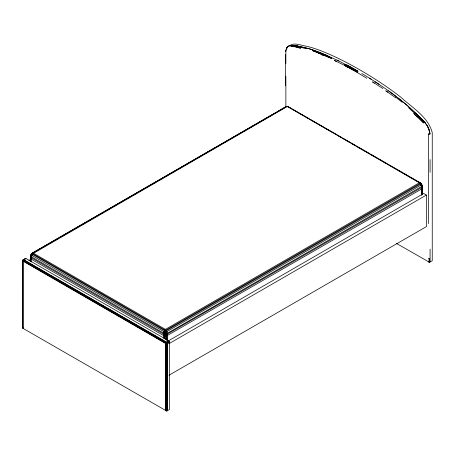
<?xml version="1.0" encoding="UTF-8"?>
<svg xmlns="http://www.w3.org/2000/svg" width="455" height="455" viewBox="0 0 455 455"><rect width="100%" height="100%" fill="white"/><g stroke="black" fill="none" stroke-linecap="round" stroke-linejoin="round"><path stroke-width="0.68" d="M428.564 223.542L428.564 133.929A1.075 0.614 -0.4 0 0 430.077 133.918L428.587 128.464L427.222 125.864M430.077 249.09L430.077 261.949L429.145 262.12L396.578 243.482M327.418 55.595L310.429 49.123A153.437 88.588 60 0 0 304.85 47.582L297.53 45.995L297.081 46.598L297.018 47.411L300.653 48.167L293.93 46.626L294.26 45.619L300.448 46.791L299.362 46.382M22.801 260.908L23.211 259.788L23.825 259.742L166.513 342.126L167.275 343.536L165.756 343.536L23.063 261.153L22.921 260.266L165.836 343.047C167.304 344.293 170.824 342.325 168.686 340.875L25.992 258.491L22.977 260.027L166.979 343.167L167.275 343.536L167.275 410.763L166.513 410.945L23.063 328.379L22.955 327.577M429.497 262.12L429.611 258.321L429.031 258.321L429.145 262.12M163.373 338.264C163.419 335.335 163.021 331.581 165.41 329.386L419.356 182.774C421.649 182.557 423.622 187.449 421.637 188.973L166.513 335.983L163.373 335.454L31.304 259.202L30.496 258.48L30.712 255.829L30.4 256.671L30.548 261.363M30.292 261.449L30.303 257.655L30.775 256.916M287.173 106.709L287.247 106.237L288.22 106.521L288.737 107.124L287.981 106.442L287.241 106.442L419.356 182.774C423.099 185.105 421.956 190.548 422.155 194.171M22.75 260.715L22.909 260.141L167.275 343.536L166.001 343.377L22.921 260.766L22.898 260.34L22.869 328.226M31.304 262.017L31.406 257.638L32.641 252.974L286.587 106.356L287.247 106.487M288.22 106.521L287.293 106.527L32.715 253.742L164.778 329.989L166.115 330.034L420.062 183.416L419.356 182.774L420.107 182.842L421.387 186.613L421.637 195.303M420.812 183.246L420.721 183.911L165.887 330.904L164.721 330.779L31.89 253.975L32.311 253.077L286.86 106.282M293.93 46.626L290.973 46.461L291.007 45.904L291.257 45.454L294.26 45.619M23.04 260.078L23.478 259.651M22.869 260.999L23.586 259.657M297.53 45.995C293.191 44.727 286.195 44.584 285.871 50.659A1.075 0.626 0.8 0 0 285.865 51.546A1.075 0.626 1 0 1 285.569 51.199L285.569 51.006A1.075 0.626 0.5 0 1 285.871 50.659L285.871 63.49M30.4 256.671C30.633 255.272 31.446 252.474 33.346 253.139L165.41 329.386C168.492 332.093 167.503 336.95 167.685 340.516M344.367 65.247L357.255 72.322L344.367 65.247L334.345 60.447L336.245 61.374M300.169 47.24L306.323 48.696M166.945 340.113L166.854 333.197L165.41 329.386L164.625 338.736M312.574 50.579L331.564 58.587L331.814 58.092L319.018 52.615L312.574 50.579L331.667 58.331M318.784 53.116L319.018 52.615M286.622 106.737L286.815 106.316L287.281 106.402M286.144 50.078L286.969 48.338M30.388 261.614L30.457 256.233L31.418 253.89L47.104 244.767M286.411 48.56L287.372 46.945L288.726 45.915M395.998 97.376L402.305 102.386M429.543 131.199C427.774 124.909 422.979 120.2 418.418 115.792L417.417 116.918L413.777 113.477L423.514 122.981L424.305 122.264L415.114 112.988L416.587 114.057M166.513 340.203L166.513 335.983L165.41 329.386L164.215 333.111L164.175 338.617M420.557 119.733L421.302 118.965M408.556 107.721L414.71 113.369M277.692 111.64L286.258 106.459L287.293 106.527M287.361 106.373L287.736 106.771M286.695 47.769L287.372 46.945M289.317 45.944C294.146 41.832 300.971 45.619 306.488 46.2C312.966 47.741 319.245 50.016 325.393 52.558C338.065 57.831 350.231 64.257 362.083 71.168C375.46 78.988 388.416 87.548 400.656 97.063C412.122 107.687 428.149 116.673 432.25 132.667L432.25 260.698L430.077 261.949A1.075 0.62 0 0 1 428.564 261.949M32.555 253.281L30.701 255.5L31.526 256.859L163.595 333.105L167.44 333.225L421.387 186.613L422.001 185.299L421.41 183.945M33.346 253.139C30.525 254.772 30.707 258.736 30.701 261.557M48.338 244.056L58.172 238.38M59.406 237.669L103.063 212.462M104.292 211.751L114.131 206.069M115.36 205.364L159.017 180.157M160.245 179.446L220.504 144.656M221.733 143.945L276.458 112.351M25.759 258.4L23.069 259.924M25.27 258.747L23.103 259.998L23.438 259.805L166.519 342.41L167.275 343.536M25.992 258.491L23.586 259.924L23.063 261.153L23.063 328.379M28.756 260.579L30.599 259.515M168.105 341.034L423.673 193.483L426.403 195.058L426.403 226.618L168.993 375.233M168.686 340.875L166.28 342.308L165.756 343.536L165.756 410.763M168.919 341.057L166.519 342.41L166.001 343.377L166.03 410.876M169.027 341.176L166.86 342.427L166.183 343.69L166.183 410.916M169.22 341.466L166.911 342.825L166.513 343.718L166.513 410.945M169.362 341.796L166.803 343.565L166.843 410.916M169.408 341.961L167.002 343.65L167.002 410.876M168.993 343.673L426.403 195.058M167.275 410.763L169.442 409.511L169.442 342.285M287.793 46.592L290.21 45.352M285.683 107.027L286.457 106.39L287.241 106.442M33.278 253.162L31.293 254.828L30.542 257.115L30.872 257.53L164.079 334.436L166.331 334.675L421.99 187.323C422.78 185.794 421.398 183.82 420.284 182.768L287.651 106.311M30.98 254.749L32.004 253.298L33.192 253.168M33.033 253.111L31.23 254.186L31.901 255.403L163.965 331.649L166.081 332.042L421.284 184.884L421.518 184.269L420.636 183.029L419.356 182.774C423.798 184.724 421.893 190.998 422.314 194.626M290.358 45.409L297.542 46.052L310.429 49.151A186.152 107.477 60 0 1 317.954 51.722L323.624 53.98M429.497 134.094L429.321 134.1A1.075 0.597 0.2 0 1 428.57 133.924M286.815 106.316L287.606 106.339M291.109 45.659L297.195 46.353M291.007 45.904L297.081 46.598M290.961 46.177L297.007 46.865M419.356 182.774L420.886 183.473M421.176 184.389L421.575 184.525L421.83 185.623M321.088 54.572L322.97 55.345M419.988 182.648L421.165 183.638M325.524 54.782L340.767 61.937L357.977 71.298L347.046 64.968M336.95 60.032L338.856 60.976M345.777 66.248L347.683 67.277M348.416 65.947L350.327 66.993M352.244 68.045L354.155 69.12M289.966 107.835L291.809 108.899M293.037 109.604L294.266 110.315M295.494 111.026L297.337 112.089M298.565 112.8L302.865 115.28M304.094 115.991L308.393 118.471M309.622 119.182L324.978 128.048M326.207 128.759L330.506 131.239M331.735 131.95L332.963 132.655M334.806 133.719L336.035 134.43M337.263 135.141L339.106 136.204M340.334 136.915L341.563 137.62M342.791 138.331L344.634 139.395M345.863 140.106L350.162 142.586M351.391 143.297L355.691 145.776M356.919 146.487L369.204 153.58M370.433 154.29L377.804 158.545M379.032 159.256L386.403 163.51M387.632 164.221L388.86 164.932M390.089 165.637L391.931 166.701M393.16 167.412L394.388 168.123M395.617 168.828L397.46 169.897M398.688 170.602L402.988 173.088M404.216 173.793L417.116 181.244M418.344 181.954L420.187 183.018M428.57 258.571L429.793 259.282M361.799 73.528C377.093 82.594 391.886 92.587 405.519 104.024A153.437 88.588 60 0 1 411.098 108.927L422.035 119.42L425.59 123.487M357.226 72.476L366.747 78.283M369.443 78.163L371.354 79.363M382.974 88.571L372.469 81.86L374.374 83.083M375.176 81.803L378.998 84.311M395.748 97.848L385.777 90.784L387.671 92.132M388.524 90.881L396.106 96.477M418.412 115.832L407.384 105.651A185.083 106.857 60 0 0 397.994 97.933M417.991 116.093L424.083 122.429M417.798 116.292L423.867 122.611M417.627 116.503L423.679 122.799M422.001 186.948L422.411 187.756L422.411 194.791M424.623 121.883L428.428 127.542L430.077 133.918M30.496 258.48L30.292 257.928M428.428 127.542L428.587 128.464M165.41 329.386L165.58 339.555M422.16 186.044L422.206 194.245M22.801 260.425L22.801 328.135M430.077 159.574L430.077 172.326M285.871 76.315L285.871 106.874M285.598 54.52L285.598 85.785M344.879 64.303L357.744 71.475L344.879 64.303"/></g></svg>
